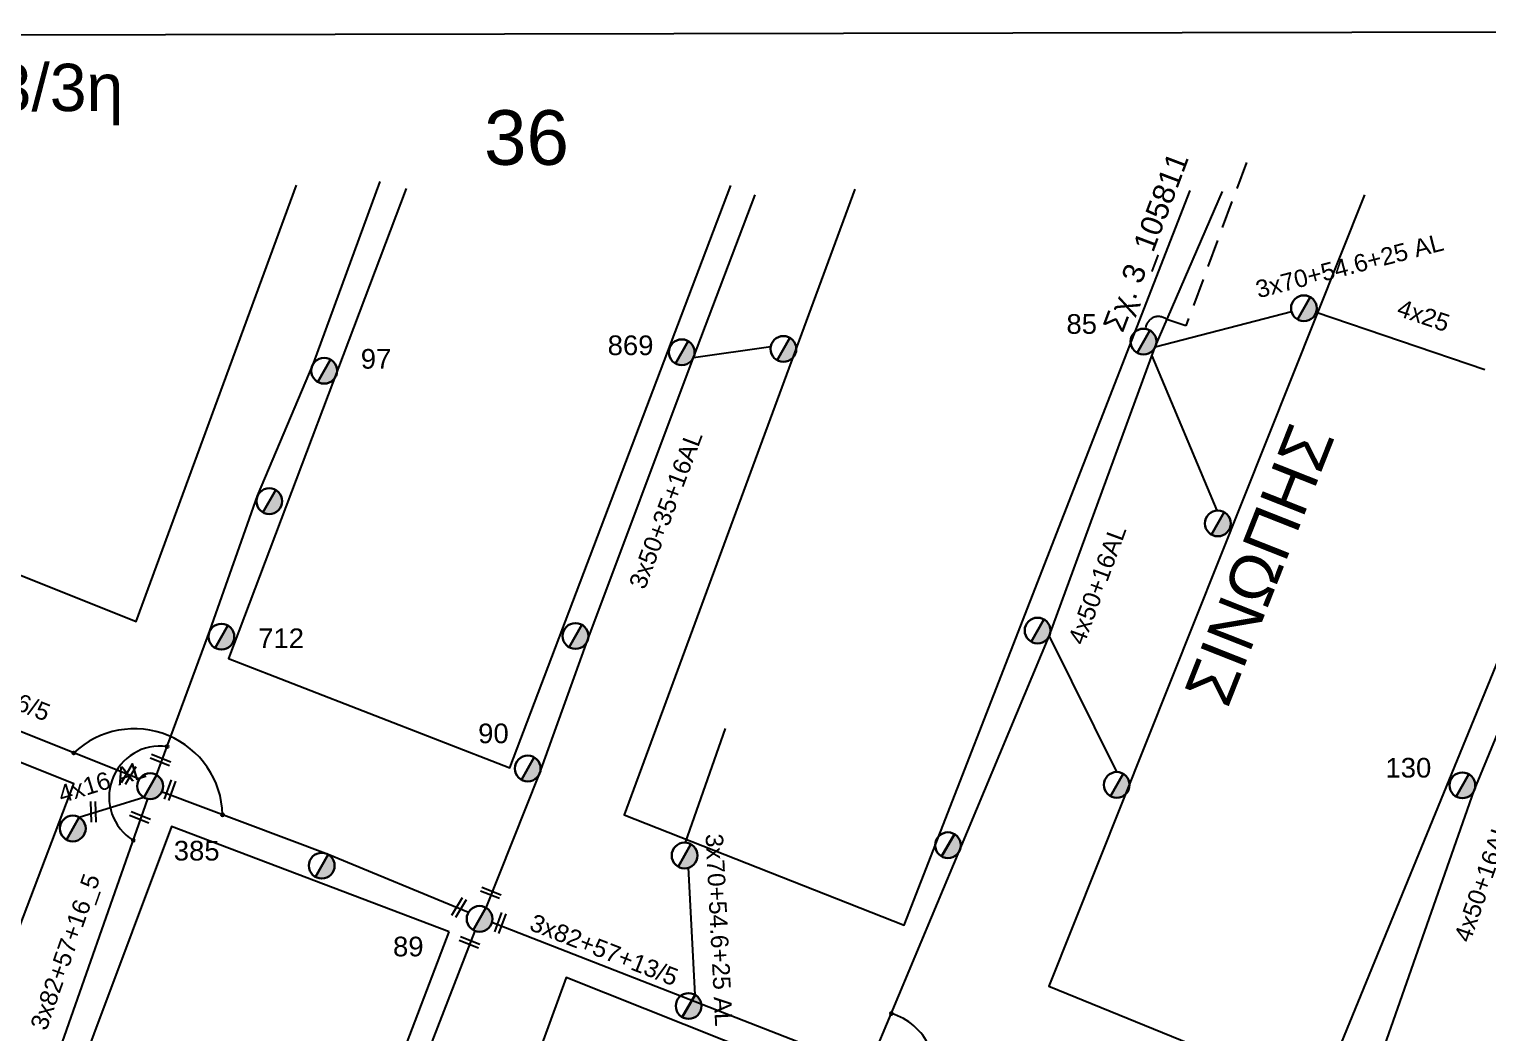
# Model space of a CAD drawing. Header units: millimetres. Extents: x 1421 to 7547, y 822 to 1863.
# Drawn here: x 7289 to 7422.4, y 1764 to 1855.8 of the extents above; entities that cross this region are included whole.
import ezdxf
from ezdxf.enums import TextEntityAlignment as Align

# ---------------------------------------------------------------- set-up
doc = ezdxf.new("R2010")
doc.units = ezdxf.units.MM
doc.linetypes.add('DASHED', pattern=[19.05, 12.7, -6.35])
doc.layers.get('0').update_dxf_attribs({"lineweight": 30})
for name, color, linetype, lineweight in [('3x50+35+16AL', 7, 'Continuous', 30), ('3x82+57+13_5', 7, 'Continuous', 30), ('3x82+57+16_5', 7, 'Continuous', 30), ('4x50+16_5', 7, 'Continuous', 30), ('TEXT_ΚΑΛΩΔΙΩΝ', 7, 'Continuous', 30), ('Άγνωστο εναέριο καλώδιο', 7, 'Continuous', 30), ('Άγνωστο Υπόγειο Καλώδιο', 7, 'DASHED', 30), ('Γυμνά εναέρια ΧΤ (3Φ)   4x16AL', 7, 'Continuous', 30), ('Γυμνά εναέρια ΧΤ και ΦΟΠ (3Φ)   4x50+16AL', 7, 'Continuous', 30), ('Εναέρια παροχή ΧΤ 4x25', 7, 'SYN_LINE', 30), ('Μηχανική τομή', 7, 'Continuous', 30), ('Στύλος ΦΜ', 7, 'Continuous', 30), ('Στύλος ΦΜ @ 1', 7, 'Continuous', 30), ('Συνδέσεις', 7, 'Continuous', 30), ('Συνεστραμμένα ΧΤ   3x70+54.6+25 AL', 7, 'SYN_LINE', 30), ('Υπόβαθρο ΔΕΗ', 7, 'Continuous', 30)]:
    doc.layers.add(name, color=color, linetype=linetype, lineweight=lineweight)
doc.styles.add('arial', font='arial.ttf')
doc.styles.get("Standard").update_dxf_attribs({"font": 'arial.ttf'})
doc.linetypes.add('SYN_LINE', pattern='A,0.5,-0.0001,["/\\/\\/\\/",Standard,S=0.1,R=0,X=0,Y=-0.05],-0.25', length=0.7501)

# ---------------------------------------------------------------- blocks, each defined once
blk = doc.blocks.new('ΥΠΑΡΧΩΝ ΤΣΙΜΕΝΤΕΝΙΟΣ ΣΤΥΛΟΣ')
at = {"layer": 'Στύλος ΦΜ'}
blk.add_hatch(color=7, dxfattribs=at).paths.add_polyline_path([(-1.29, -2.28, 0.574793), (2.62, 0, 0.268822), (1.3, 2.27)])
at = {"layer": 'Στύλος ΦΜ', "color": 7}
blk.add_line((-1.29, -2.28), (1.3, 2.27), dxfattribs=at)
blk.add_circle((0, 0), 2.62, dxfattribs=at)
at = {"layer": 'Στύλος ΦΜ', "flags": 4}
for tag, p in [('ΑΡΙΘΜΟΣ', (-4.68, 8.05)), ('ΤΥΠΟΣ', (-4.91, 3.03))]:
    blk.add_attdef(tag, p, '', height=4, dxfattribs=at)
blk = doc.blocks.new('ΜΗΧΑΝΙΚΗ ΤΟΜΗ')
at = {"layer": 'Μηχανική τομή', "lineweight": -3, "ltscale": 40}
for p, q in [((-3.78, 1.15), (3.8, 1.15)), ((3.8, -0.4), (-3.78, -0.4))]:
    blk.add_line(p, q, dxfattribs=at)
blk = doc.blocks.new('_ΣΥΝΔΕΣΗ')
at = {"layer": 'Συνδέσεις', "linetype": 'SYN_LINE', "ltscale": 40}
blk.add_hatch(color=256, dxfattribs=at).paths.add_polyline_path([(0.5, -0.01, 1), (-0.5, -0.01, 1)])
at = {"layer": 'Συνδέσεις'}
blk.add_circle((0, -0.01), 0.5, dxfattribs=at)

msp = doc.modelspace()

# ---------------------------------------------------------------- linework, layer by layer
at = {"linetype": 'Continuous', "lineweight": -3, "ltscale": 0.2}
msp.add_lwpolyline([(5474.15, 1851.64), (7546.99, 1855.83), (7546.99, 826.44), (5474.15, 822.25)], close=True, dxfattribs=at)
at = {"color": 1, "lineweight": -3, "ltscale": 0.2}
for points in [[(7300.61, 1787.59), (7305.5, 1800.78), (7309.86, 1813.13), (7314.97, 1825.24), (7321.07, 1841.89)], [(7382.29, 1800.31), (7388.45, 1787.87)]]:
    msp.add_lwpolyline(points, dxfattribs=at)
at = {"layer": '3x50+35+16AL', "color": 133, "lineweight": -3, "ltscale": 0.2}
msp.add_lwpolyline([(7330.76, 1775.45), (7335.65, 1787.71), (7340.08, 1799.98), (7349.75, 1825.79), (7355.38, 1840.69)], dxfattribs=at)
at = {"layer": '3x82+57+13_5', "color": 2, "linetype": 'Continuous', "lineweight": -3, "ltscale": 0.2}
msp.add_lwpolyline([(7364.9, 1760.97), (7331.3, 1774.09)], dxfattribs=at)
at = {"layer": '3x82+57+16_5', "color": 1, "lineweight": -3, "ltscale": 0.2}
msp.add_lwpolyline([(7278.32, 1728.19), (7290.38, 1758.58), (7299.83, 1785.41)], dxfattribs=at)
at = {"layer": '4x50+16_5', "color": 2, "lineweight": -3, "ltscale": 0.2}
for points in [[(7299.04, 1787.21), (7278.98, 1795.24), (7258.09, 1804.09)], [(7329.15, 1775.01), (7316.32, 1780.32), (7301.08, 1786.05)]]:
    msp.add_lwpolyline(points, dxfattribs=at)
at = {"layer": 'Άγνωστο εναέριο καλώδιο', "color": 133, "lineweight": -3, "ltscale": 0.2}
msp.add_lwpolyline([(7349.75, 1825.79), (7356.82, 1826.81)], dxfattribs=at)
at = {"layer": 'Άγνωστο εναέριο καλώδιο', "color": 30, "lineweight": -3, "ltscale": 0.2}
msp.add_lwpolyline([(7391.69, 1825.94), (7397.63, 1811.79)], dxfattribs=at)
at = {"layer": 'Άγνωστο Υπόγειο Καλώδιο', "color": 1, "lineweight": -3, "ltscale": 0.2}
msp.add_lwpolyline([(7400.34, 1843.64), (7394.8, 1828.69), (7393.07, 1829.26, 0.613121), (7391.1, 1828.42)], format="xyb", dxfattribs=at)
at = {"layer": 'Γυμνά εναέρια ΧΤ (3Φ)   4x16AL', "color": 1, "lineweight": -3, "ltscale": 0.2}
msp.add_lwpolyline([(7299.45, 1785.55), (7293.53, 1783.72)], dxfattribs=at)
at = {"layer": 'Γυμνά εναέρια ΧΤ και ΦΟΠ (3Φ)   4x50+16AL', "color": 30, "lineweight": -3, "ltscale": 0.2}
msp.add_lwpolyline([(7365.95, 1761.24), (7374.12, 1780.74), (7382.29, 1800.31), (7392, 1826.78), (7398.14, 1840.97)], dxfattribs=at)
at = {"layer": 'Γυμνά εναέρια ΧΤ και ΦΟΠ (3Φ)   4x50+16AL', "color": 27, "lineweight": -3, "ltscale": 0.2}
msp.add_lwpolyline([(7406.61, 1744.61), (7421.18, 1786.17), (7437.43, 1825.55), (7443.5, 1840.55)], dxfattribs=at)
at = {"layer": 'Γυμνά εναέρια ΧΤ και ΦΟΠ (3Φ)   4x50+16AL', "color": 133, "lineweight": -3, "ltscale": 0.2}
msp.add_lwpolyline([(7329.74, 1773.33), (7323.49, 1757.19), (7316.69, 1738.4), (7309.93, 1723.72)], dxfattribs=at)
at = {"layer": 'Εναέρια παροχή ΧΤ 4x25', "color": 30, "linetype": 'SYN_LINE', "lineweight": -3, "ltscale": 10}
msp.add_lwpolyline([(7406.72, 1829.94), (7422.15, 1824.69)], dxfattribs=at)
at = {"layer": 'Συνεστραμμένα ΧΤ   3x70+54.6+25 AL', "color": 30, "lineweight": -3, "ltscale": 15}
msp.add_lwpolyline([(7392, 1826.78), (7404.46, 1830.01)], dxfattribs=at)
at = {"layer": 'Συνεστραμμένα ΧΤ   3x70+54.6+25 AL', "color": 2, "lineweight": -3, "ltscale": 20}
for points in [[(7349.02, 1781.41), (7352.66, 1791.86)], [(7349.89, 1767.49), (7349.3, 1779.12)]]:
    msp.add_lwpolyline(points, dxfattribs=at)
at = {"layer": 'Υπόβαθρο ΔΕΗ', "lineweight": -3, "ltscale": 0.2}
for points in [[(7280.16, 1841.91), (7272.38, 1812.2), (7298.74, 1801.63), (7313.43, 1841.55)], [(7323.45, 1841.25), (7307.19, 1798.24), (7332.95, 1788.24), (7353.17, 1841.54)], [(7364.52, 1841.19), (7343.39, 1783.94), (7369.01, 1773.85), (7395.18, 1841.06)], [(7411.13, 1840.69), (7382.27, 1768.27), (7407.04, 1758.19), (7440.89, 1840.77)], [(7274.59, 1738.24), (7293.04, 1786.8), (7268.39, 1796.63), (7257.07, 1755.69), (7270.12, 1738.31), (7274.59, 1738.24)], [(7327.38, 1773.26), (7301.98, 1782.88), (7280.54, 1725.73), (7295.58, 1707.91), (7303.03, 1709.22), (7327.38, 1773.26)], [(7363.29, 1759.02), (7338.1, 1769.07), (7309.32, 1690.28), (7323.76, 1672.64), (7330.21, 1672.98), (7363.29, 1759.02)]]:
    msp.add_lwpolyline(points, dxfattribs=at)
at = {"layer": 'Υπόβαθρο ΔΕΗ', "lineweight": -3}
for centre, radius, start, end in [((7298.59, 1783.75), 8.07, 1.4659, 133.4409), ((7300.93, 1785.58), 4.66, 82.0371, 238.4228), ((7366.23, 1760.38), 5.63, 336.9001, 73.2252)]:
    msp.add_arc(centre, radius, start, end, dxfattribs=at)

# ---------------------------------------------------------------- block references
at = {"layer": 'Μηχανική τομή', "lineweight": -3, "xscale": 0.2499999999999187, "yscale": 0.2499999999999187, "zscale": 0.2499999999999187}
for p, rotation in [((7298.15, 1787.58), 59.1599449782589), ((7300.94, 1788.88), 338.787220796688), ((7301.75, 1786.24), 250.103682083903), ((7294.74, 1784.22), 271.7438846503862), ((7299.06, 1783.63), 338.787220796688), ((7331.16, 1776.72), 338.787220796688), ((7328.37, 1775.42), 59.1599449782589), ((7331.97, 1774.09), 250.103682083903), ((7329.21, 1772.2), 338.787220796688)]:
    msp.add_blockref('ΜΗΧΑΝΙΚΗ ΤΟΜΗ', p, dxfattribs=dict(at, rotation=rotation))
at = {"layer": 'Στύλος ΦΜ @ 1', "lineweight": -3, "ltscale": 40, "xscale": 0.4499999999998181, "yscale": 0.4499999999998181, "zscale": 0.4499999999998181}
for p in [(7405.6, 1830.3), (7357.97, 1826.58), (7310.93, 1812.65), (7397.72, 1810.61), (7381.23, 1800.81), (7338.95, 1800.31), (7388.47, 1786.69), (7292.95, 1782.7), (7373.03, 1781.17), (7348.93, 1780.23), (7315.73, 1779.3), (7349.3, 1766.46)]:
    msp.add_blockref('ΥΠΑΡΧΩΝ ΤΣΙΜΕΝΤΕΝΙΟΣ ΣΤΥΛΟΣ', p, dxfattribs=at)
at = {"layer": 'Στύλος ΦΜ @ 1', "lineweight": -3, "ltscale": 40}
ref = msp.add_blockref('ΥΠΑΡΧΩΝ ΤΣΙΜΕΝΤΕΝΙΟΣ ΣΤΥΛΟΣ', (7390.92, 1827.25), dxfattribs=dict(at, xscale=0.4499999999998181, yscale=0.4499999999998181, zscale=0.4499999999998181))
ref.add_attrib('ΤΥΠΟΣ', '85', (7383.87, 1827.96), dxfattribs={"layer": 'Στύλος ΦΜ', "height": 1.8, "flags": 4})
ref = msp.add_blockref('ΥΠΑΡΧΩΝ ΤΣΙΜΕΝΤΕΝΙΟΣ ΣΤΥΛΟΣ', (7348.67, 1826.27), dxfattribs=dict(at, xscale=0.4499999999998181, yscale=0.4499999999998181, zscale=0.4499999999998181))
ref.add_attrib('ΤΥΠΟΣ', '869', (7341.89, 1826.01), dxfattribs={"layer": 'Στύλος ΦΜ', "height": 1.8, "flags": 4})
ref = msp.add_blockref('ΥΠΑΡΧΩΝ ΤΣΙΜΕΝΤΕΝΙΟΣ ΣΤΥΛΟΣ', (7315.95, 1824.58), dxfattribs=dict(at, xscale=0.4499999999998181, yscale=0.4499999999998181, zscale=0.4499999999998181))
ref.add_attrib('ΤΥΠΟΣ', '97', (7319.3, 1824.77), dxfattribs={"layer": 'Στύλος ΦΜ', "height": 1.8, "flags": 4})
ref = msp.add_blockref('ΥΠΑΡΧΩΝ ΤΣΙΜΕΝΤΕΝΙΟΣ ΣΤΥΛΟΣ', (7306.55, 1800.25), dxfattribs=dict(at, xscale=0.4499999999998181, yscale=0.4499999999998181, zscale=0.4499999999998181))
ref.add_attrib('ΤΥΠΟΣ', '712', (7309.91, 1799.2), dxfattribs={"layer": 'Στύλος ΦΜ', "height": 1.8, "flags": 4})
ref = msp.add_blockref('ΥΠΑΡΧΩΝ ΤΣΙΜΕΝΤΕΝΙΟΣ ΣΤΥΛΟΣ', (7334.58, 1788.19), dxfattribs=dict(at, xscale=0.4499999999998181, yscale=0.4499999999998181, zscale=0.4499999999998181))
ref.add_attrib('ΤΥΠΟΣ', '90', (7330.04, 1790.5), dxfattribs={"layer": 'Στύλος ΦΜ', "height": 1.8, "flags": 4})
ref = msp.add_blockref('ΥΠΑΡΧΩΝ ΤΣΙΜΕΝΤΕΝΙΟΣ ΣΤΥΛΟΣ', (7420.1, 1786.65), dxfattribs=dict(at, xscale=0.4499999999998181, yscale=0.4499999999998181, zscale=0.4499999999998181))
ref.add_attrib('ΤΥΠΟΣ', '130', (7413.06, 1787.36), dxfattribs={"layer": 'Στύλος ΦΜ', "height": 1.8, "flags": 4})
ref = msp.add_blockref('ΥΠΑΡΧΩΝ ΤΣΙΜΕΝΤΕΝΙΟΣ ΣΤΥΛΟΣ', (7300.03, 1786.57), dxfattribs=dict(at, xscale=0.4499999999998181, yscale=0.4499999999998181, zscale=0.4499999999998181))
ref.add_attrib('ΤΥΠΟΣ', '385', (7302.19, 1779.77), dxfattribs={"layer": 'Στύλος ΦΜ', "height": 1.8, "flags": 4})
ref = msp.add_blockref('ΥΠΑΡΧΩΝ ΤΣΙΜΕΝΤΕΝΙΟΣ ΣΤΥΛΟΣ', (7330.17, 1774.43), dxfattribs=dict(at, xscale=0.4499999999998181, yscale=0.4499999999998181, zscale=0.4499999999998181))
ref.add_attrib('ΤΥΠΟΣ', '89', (7322.25, 1771), dxfattribs={"layer": 'Στύλος ΦΜ', "height": 1.8, "flags": 4})
at = {"layer": 'Συνδέσεις', "lineweight": -3, "xscale": 0.25, "yscale": 0.25, "zscale": 0.25}
for p in [(7301.58, 1790.2), (7293.04, 1789.61), (7306.66, 1783.96), (7298.49, 1781.62), (7367.85, 1765.77)]:
    msp.add_blockref('_ΣΥΝΔΕΣΗ', p, dxfattribs=at)

# ---------------------------------------------------------------- texts
at = {"linetype": 'Continuous', "lineweight": -3, "ltscale": 0.2}
msp.add_text('36', height=5, dxfattribs=at).set_placement((7330.58, 1843.42))
at = {"lineweight": -3, "ltscale": 40, "insert": (7273.91, 1852.67), "char_height": 4, "width": 51.2353, "attachment_point": 1, "style": 'arial'}
msp.add_mtext('{\\H1.083x;ΦΙ-33/3η}', dxfattribs=at)
at = {"lineweight": -3, "ltscale": 40, "insert": (7394.58, 1795.19), "char_height": 4, "width": 51.2353, "attachment_point": 1, "rotation": 68.449, "style": 'arial'}
msp.add_mtext('{\\H1.083x;ΣΙΝΩΠΗΣ}', dxfattribs=at)
at = {"layer": 'TEXT_ΚΑΛΩΔΙΩΝ', "lineweight": -3, "ltscale": 0.2}
for s, rotation, p in [('3x70+54.6+25 AL', 14.5153, (7409.77, 1834.19)), ('4x25', 341.1878, (7416.55, 1829.64)), ('3x50+35+16AL', 69.4747, (7347.2, 1811.86)), ('4x50+16AL', 69.8615, (7386.68, 1805)), ('4x50+16/5', 338.1856, (7285.89, 1795.16)), (' 4x16 AL', 17.1349, (7295.31, 1786.89)), ('3x70+54.6+25 AL', 272.9018, (7352.09, 1773.41)), ('3x82+57+16_5', 70.5842, (7292.25, 1771.42)), ('3x82+57+13/5', 338.6669, (7341.57, 1771.6))]:
    msp.add_text(s, height=1.6, rotation=rotation, dxfattribs=at).set_placement(p, align=Align.MIDDLE_CENTER)
at = {"layer": 'TEXT_ΚΑΛΩΔΙΩΝ', "lineweight": -3, "ltscale": 0.2, "style": 'arial'}
msp.add_text('4x50+16AL ', height=1.6, rotation=70.8162, dxfattribs=at).set_placement((7420.8, 1772.18))
at = {"layer": 'Υπόβαθρο ΔΕΗ', "lineweight": -3, "insert": (7387.15, 1828.68), "char_height": 2, "attachment_point": 1, "rotation": 69.2844}
msp.add_mtext_dynamic_manual_height_columns('Σχ. 3_105811', width=17.2548, gutter_width=12.5, heights=[0], dxfattribs=at)

doc.saveas('drawing.dxf')
